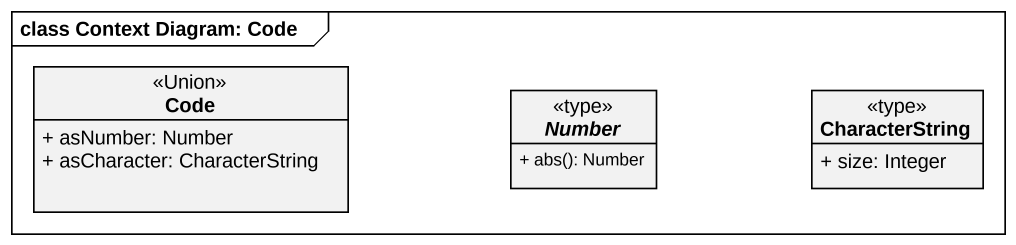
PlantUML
@startuml
mainframe class Context Diagram: Code
hide circle
hide empty members
skinparam classAttributeIconSize 0
class Code <<Union>> {
  + asNumber: Number
  + asCharacter: CharacterString
}
abstract class Number <<type>> {
  + abs(): Number
}
class CharacterString <<type>> {
  + size: Integer
}
@enduml
